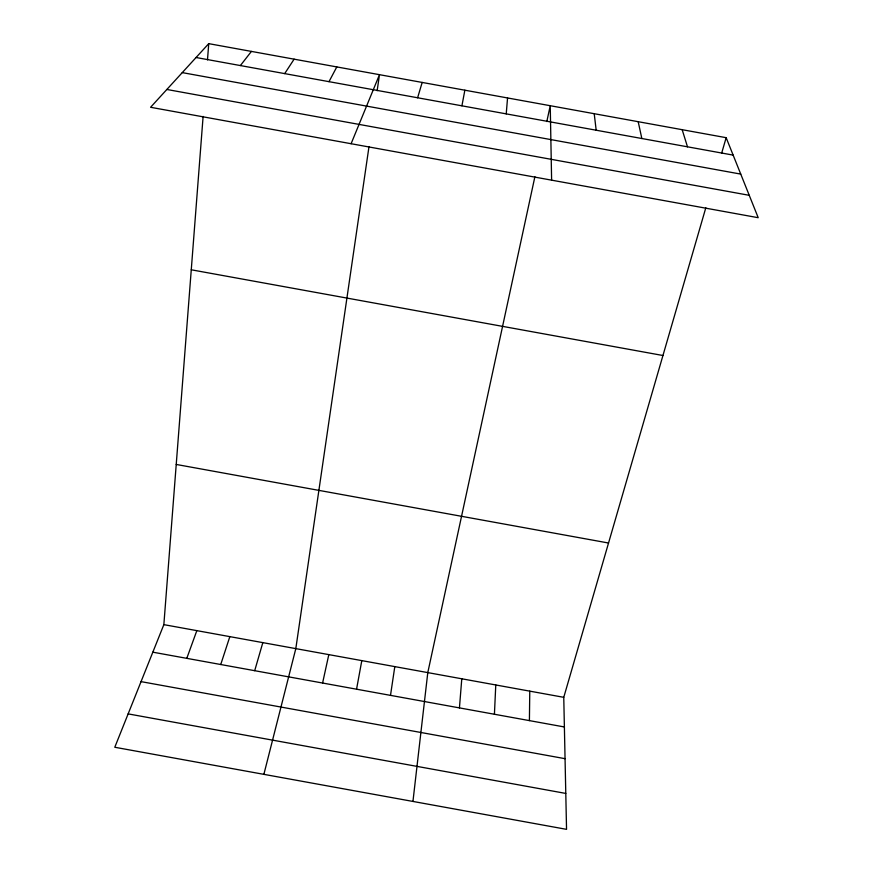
<?xml version="1.0" encoding="UTF-8"?>
<svg xmlns="http://www.w3.org/2000/svg" width="873" height="873" viewBox="0 0 873 873"><rect width="100%" height="100%" fill="white"/><g stroke="black" fill="none" stroke-linecap="round" stroke-linejoin="round"><path stroke-width="1.31" d="M529.409 720.607L529.769 691.143M494.424 714.256L495.777 684.967M705.821 207.774L563.762 697.32L566.544 829.35L114.789 747.255L163.851 624.642L203.114 116.415M207.49 59.877L208.734 43.65L726.161 137.683L758.211 217.704L150.582 107.281L208.734 43.65M459.438 707.894L461.784 678.79M506.231 113.883L507.551 97.951M412.951 801.436L427.792 672.603L534.898 176.706M369.006 146.566L295.816 648.628L263.875 774.34M377.147 90.705L379.482 74.685L351.099 143.729M390.504 695.366L394.803 666.612M356.555 689.201L361.804 660.621M461.915 105.829L464.862 90.192M546.814 121.543L550.241 105.709L551.616 180.165M322.595 683.024L328.815 654.619M254.698 670.682L262.828 642.626M721.622 153.31L726.161 137.683M417.61 97.776L422.172 82.433M220.738 664.517L229.839 636.635M186.789 658.34L196.84 630.633M328.99 81.669L336.803 66.926M284.685 73.616L294.114 59.168M240.381 65.562L251.424 51.409M196.065 57.509L733.145 155.11M182.271 72.612L740.74 174.098M166.863 89.472L749.241 195.312M191.263 269.79L662.945 355.507M176.226 464.447L608.536 543.017M163.851 624.642L563.762 697.32M152.83 652.175L564.384 726.969M141.055 681.627L565.049 758.681M128.145 713.885L565.78 793.426M682.173 129.684L687.488 146.817M638.196 121.696L641.841 138.523M594.218 113.708L596.183 130.23"/></g></svg>
